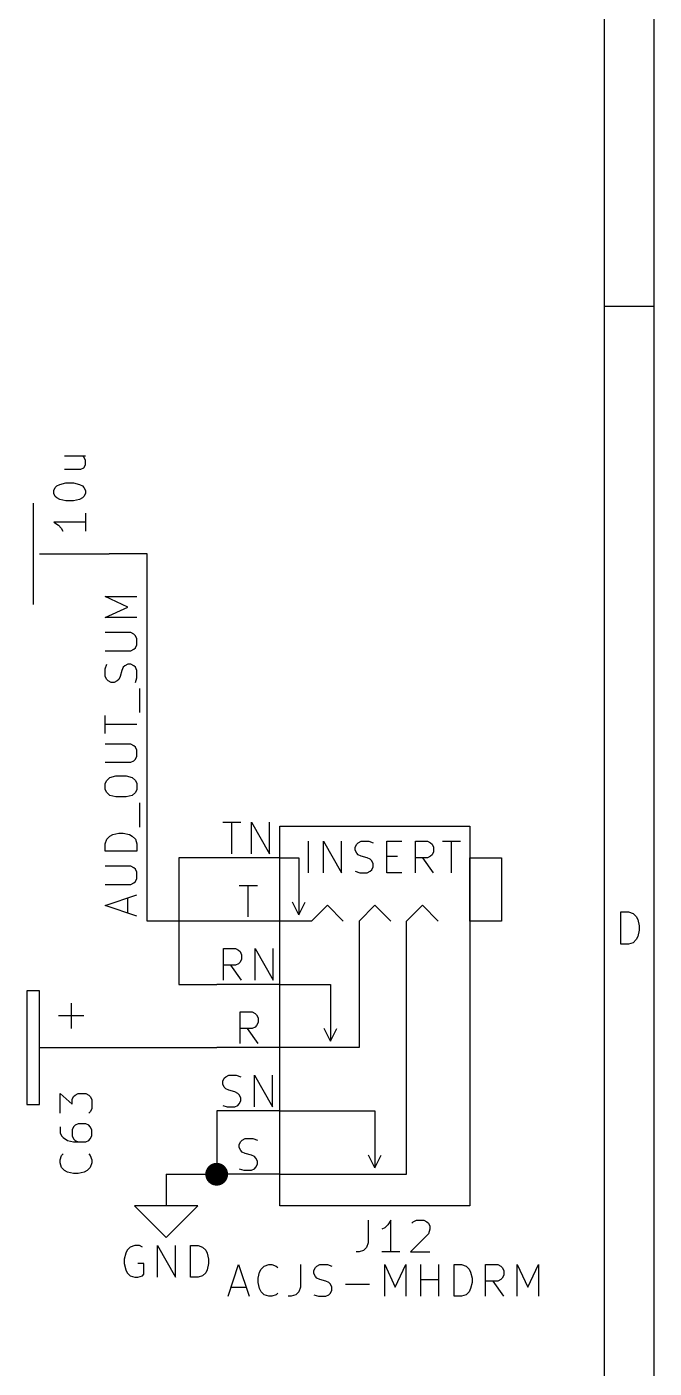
# Model space of a CAD drawing. Extents: x 0.4 to 16.1, y -11.3 to -0.4.
# Drawn here: x 15.15 to 16.141, y -7.976 to -5.858 of the extents above; entities that cross this region are included whole.
import ezdxf

# ---------------------------------------------------------------- set-up
doc = ezdxf.new("R2010")
doc.units = 0
doc.header["$MEASUREMENT"] = 0
for name, color, linetype in [('BLACK', 7, 'CONTINUOUS'), ('BLUE3', 171, 'CONTINUOUS'), ('CYAN2', 4, 'CONTINUOUS'), ('GREEN2', 3, 'CONTINUOUS'), ('LYELLOW', 51, 'CONTINUOUS'), ('RED2', 1, 'CONTINUOUS')]:
    doc.layers.add(name, color=color, linetype=linetype)

msp = doc.modelspace()

# ---------------------------------------------------------------- linework, layer by layer
at = {"layer": 'BLACK', "linetype": 'CONTINUOUS'}
for p, q in [((15.3096, -6.77402), (15.2739, -6.75735)), ((15.2739, -6.75735), (15.3239, -6.75735)), ((15.2739, -6.79068), (15.3096, -6.77402)), ((15.3239, -6.79068), (15.2739, -6.79068)), ((15.3143, -6.81449), (15.2739, -6.81449)), ((15.3191, -6.81687), (15.3143, -6.81449)), ((15.3215, -6.81925), (15.3191, -6.81687)), ((15.3239, -6.82402), (15.3215, -6.81925)), ((15.2739, -6.84306), (15.3143, -6.84306)), ((15.3143, -6.84306), (15.3191, -6.84068)), ((15.3191, -6.84068), (15.3215, -6.8383)), ((15.3215, -6.8383), (15.3239, -6.83354)), ((15.3239, -6.83354), (15.3239, -6.82402)), ((15.2739, -6.87163), (15.2762, -6.86449)), ((15.3096, -6.86449), (15.3048, -6.86687)), ((15.3143, -6.86449), (15.3096, -6.86449)), ((15.3191, -6.86687), (15.3143, -6.86449)), ((15.2739, -6.88354), (15.2739, -6.87163)), ((15.2762, -6.8883), (15.2739, -6.88354)), ((15.2977, -6.88354), (15.2953, -6.8883)), ((15.3001, -6.87402), (15.2977, -6.88354)), ((15.3024, -6.86925), (15.3001, -6.87402)), ((15.3048, -6.86687), (15.3024, -6.86925)), ((15.3215, -6.86925), (15.3191, -6.86687)), ((15.3239, -6.87402), (15.3215, -6.86925)), ((15.3215, -6.89306), (15.3239, -6.88592)), ((15.3239, -6.88592), (15.3239, -6.87402)), ((15.2786, -6.89068), (15.2762, -6.8883)), ((15.2834, -6.89306), (15.2786, -6.89068)), ((15.2881, -6.89306), (15.2834, -6.89306)), ((15.2929, -6.89068), (15.2881, -6.89306)), ((15.2953, -6.8883), (15.2929, -6.89068)), ((15.3286, -6.94068), (15.3286, -6.90259)), ((15.2739, -6.97402), (15.2739, -6.94544)), ((15.3239, -6.95973), (15.2739, -6.95973)), ((15.3143, -6.99068), (15.2739, -6.99068)), ((15.3191, -6.99306), (15.3143, -6.99068)), ((15.3215, -6.99544), (15.3191, -6.99306)), ((15.3239, -7.0002), (15.3215, -6.99544)), ((15.3215, -7.01449), (15.3239, -7.00973)), ((15.3239, -7.00973), (15.3239, -7.0002)), ((15.2739, -7.01925), (15.3143, -7.01925)), ((15.3143, -7.01925), (15.3191, -7.01687)), ((15.3191, -7.01687), (15.3215, -7.01449)), ((15.2739, -7.05259), (15.2762, -7.04782)), ((15.2739, -7.06211), (15.2739, -7.05259)), ((15.2762, -7.04782), (15.281, -7.04306)), ((15.281, -7.04306), (15.2905, -7.04068)), ((15.2905, -7.04068), (15.3072, -7.04068)), ((15.3072, -7.04068), (15.3167, -7.04306)), ((15.3167, -7.04306), (15.3215, -7.04782)), ((15.3215, -7.04782), (15.3239, -7.05259)), ((15.3239, -7.05259), (15.3239, -7.06211)), ((15.2762, -7.06687), (15.2739, -7.06211)), ((15.281, -7.07163), (15.2762, -7.06687)), ((15.2905, -7.07402), (15.281, -7.07163)), ((15.3072, -7.07402), (15.2905, -7.07402)), ((15.3167, -7.07163), (15.3072, -7.07402)), ((15.3215, -7.06687), (15.3167, -7.07163)), ((15.3239, -7.06211), (15.3215, -7.06687)), ((15.3286, -7.12163), (15.3286, -7.08354)), ((15.2762, -7.14068), (15.281, -7.13592)), ((15.281, -7.13592), (15.2858, -7.13354)), ((15.2858, -7.13354), (15.2953, -7.13116)), ((15.2953, -7.13116), (15.3024, -7.13116)), ((15.3024, -7.13116), (15.312, -7.13354)), ((15.312, -7.13354), (15.3167, -7.13592)), ((15.3167, -7.13592), (15.3215, -7.14068)), ((15.2739, -7.14782), (15.2762, -7.14068)), ((15.2739, -7.15973), (15.2739, -7.14782)), ((15.3239, -7.15973), (15.2739, -7.15973)), ((15.3215, -7.14068), (15.3239, -7.14782)), ((15.3239, -7.14782), (15.3239, -7.15973)), ((15.3143, -7.18354), (15.2739, -7.18354)), ((15.3191, -7.18592), (15.3143, -7.18354)), ((15.3215, -7.1883), (15.3191, -7.18592)), ((15.3239, -7.19306), (15.3215, -7.1883)), ((15.3215, -7.20735), (15.3239, -7.20259)), ((15.3239, -7.20259), (15.3239, -7.19306)), ((15.2739, -7.21211), (15.3143, -7.21211)), ((15.3143, -7.21211), (15.3191, -7.20973)), ((15.3191, -7.20973), (15.3215, -7.20735)), ((15.2739, -7.24544), (15.3239, -7.22878)), ((15.3239, -7.26211), (15.2739, -7.24544)), ((15.3096, -7.25735), (15.3096, -7.23354))]:
    msp.add_line(p, q, dxfattribs=at)
at = {"layer": 'BLUE3', "linetype": 'CONTINUOUS'}
for p, q in [((15.595, -7.19387), (15.595, -7.14387)), ((15.6188, -7.19387), (15.6188, -7.14387)), ((15.6188, -7.14387), (15.6474, -7.19387)), ((15.6474, -7.19387), (15.6474, -7.14387)), ((15.6688, -7.15339), (15.6712, -7.14863)), ((15.6688, -7.15815), (15.6688, -7.15339)), ((15.6712, -7.16291), (15.6688, -7.15815)), ((15.6712, -7.14863), (15.6736, -7.14625)), ((15.6736, -7.14625), (15.6784, -7.14387)), ((15.6784, -7.14387), (15.6903, -7.14387)), ((15.6903, -7.14387), (15.6974, -7.14625)), ((15.7188, -7.19387), (15.7188, -7.14387)), ((15.7188, -7.14387), (15.7426, -7.14387)), ((15.7641, -7.19387), (15.7641, -7.14387)), ((15.7641, -7.14387), (15.7831, -7.14387)), ((15.7831, -7.14387), (15.7879, -7.14625)), ((15.7879, -7.14625), (15.7903, -7.14863)), ((15.7903, -7.14863), (15.7926, -7.15339)), ((15.7926, -7.16053), (15.7903, -7.1653)), ((15.7926, -7.15339), (15.7926, -7.16053)), ((15.8069, -7.14387), (15.8355, -7.14387)), ((15.8212, -7.19387), (15.8212, -7.14387)), ((15.6736, -7.1653), (15.6712, -7.16291)), ((15.6784, -7.16767), (15.6736, -7.1653)), ((15.6879, -7.17006), (15.6784, -7.16767)), ((15.6926, -7.17244), (15.6879, -7.17006)), ((15.695, -7.17482), (15.6926, -7.17244)), ((15.6974, -7.17958), (15.695, -7.17482)), ((15.6974, -7.18434), (15.6974, -7.17958)), ((15.7188, -7.16767), (15.7355, -7.16767)), ((15.7831, -7.17006), (15.7641, -7.17006)), ((15.7926, -7.19387), (15.776, -7.17006)), ((15.7879, -7.16767), (15.7831, -7.17006)), ((15.7903, -7.1653), (15.7879, -7.16767)), ((15.6688, -7.19148), (15.676, -7.19387)), ((15.676, -7.19387), (15.6879, -7.19387)), ((15.6879, -7.19387), (15.6926, -7.19148)), ((15.6926, -7.19148), (15.695, -7.1891)), ((15.695, -7.1891), (15.6974, -7.18434)), ((15.7426, -7.19387), (15.7188, -7.19387))]:
    msp.add_line(p, q, dxfattribs=at)
at = {"layer": 'CYAN2', "linetype": 'CONTINUOUS'}
for p, q in [((15.2093, -6.53503), (15.2426, -6.53503)), ((15.2402, -6.53741), (15.2379, -6.53503)), ((15.2426, -6.54217), (15.2402, -6.53741)), ((15.2426, -6.54931), (15.2426, -6.54217)), ((15.2093, -6.55646), (15.2355, -6.55646)), ((15.2355, -6.55646), (15.2402, -6.55407)), ((15.2402, -6.55407), (15.2426, -6.54931)), ((15.1926, -6.58979), (15.195, -6.58503)), ((15.195, -6.58503), (15.1974, -6.58265)), ((15.1974, -6.58265), (15.2021, -6.58026)), ((15.2021, -6.58026), (15.2117, -6.57789)), ((15.2117, -6.57789), (15.2236, -6.57789)), ((15.2236, -6.57789), (15.2331, -6.58026)), ((15.2331, -6.58026), (15.2379, -6.58265)), ((15.2379, -6.58265), (15.2402, -6.58503)), ((15.2402, -6.58503), (15.2426, -6.58979)), ((15.1926, -6.59455), (15.1926, -6.58979)), ((15.195, -6.59931), (15.1926, -6.59455)), ((15.1974, -6.60169), (15.195, -6.59931)), ((15.2021, -6.60407), (15.1974, -6.60169)), ((15.2117, -6.60646), (15.2021, -6.60407)), ((15.2236, -6.60646), (15.2117, -6.60646)), ((15.2331, -6.60407), (15.2236, -6.60646)), ((15.2379, -6.60169), (15.2331, -6.60407)), ((15.2402, -6.59931), (15.2379, -6.60169)), ((15.2426, -6.59455), (15.2402, -6.59931)), ((15.2426, -6.58979), (15.2426, -6.59455)), ((15.2426, -6.6255), (15.2426, -6.65407)), ((15.2426, -6.63979), (15.1926, -6.63979)), ((15.1926, -6.63979), (15.1998, -6.64455)), ((15.1998, -6.64455), (15.2045, -6.64931)), ((15.2045, -6.64931), (15.2069, -6.65407)), ((15.2026, -7.5736), (15.2026, -7.54265)), ((15.2026, -7.54265), (15.2217, -7.55931)), ((15.2264, -7.54503), (15.2312, -7.54265)), ((15.2312, -7.54265), (15.2431, -7.54265)), ((15.2431, -7.54265), (15.2479, -7.54503)), ((15.2217, -7.55217), (15.224, -7.54741)), ((15.2217, -7.55931), (15.2217, -7.55217)), ((15.224, -7.54741), (15.2264, -7.54503)), ((15.2479, -7.54503), (15.2502, -7.54741)), ((15.2502, -7.54741), (15.2526, -7.55217)), ((15.2526, -7.55217), (15.2526, -7.56646)), ((15.2502, -7.57122), (15.2479, -7.5736)), ((15.2526, -7.56646), (15.2502, -7.57122)), ((15.2026, -7.59503), (15.2026, -7.60455)), ((15.2026, -7.60455), (15.205, -7.60931)), ((15.224, -7.59503), (15.2217, -7.59979)), ((15.2217, -7.59979), (15.2217, -7.60931)), ((15.2264, -7.59265), (15.224, -7.59503)), ((15.2312, -7.59027), (15.2264, -7.59265)), ((15.2431, -7.59027), (15.2312, -7.59027)), ((15.2479, -7.59265), (15.2431, -7.59027)), ((15.2502, -7.59503), (15.2479, -7.59265)), ((15.2526, -7.59979), (15.2502, -7.59503)), ((15.2526, -7.60931), (15.2526, -7.59979)), ((15.205, -7.60931), (15.2074, -7.61169)), ((15.2074, -7.61169), (15.2145, -7.61646)), ((15.2145, -7.61646), (15.224, -7.61884)), ((15.2217, -7.60931), (15.224, -7.61407)), ((15.224, -7.61407), (15.2264, -7.61646)), ((15.224, -7.61884), (15.2431, -7.61884)), ((15.2264, -7.61646), (15.2312, -7.61884)), ((15.2431, -7.61884), (15.2479, -7.61646)), ((15.2479, -7.61646), (15.2502, -7.61407)), ((15.2502, -7.61407), (15.2526, -7.60931)), ((15.2026, -7.64741), (15.205, -7.64027)), ((15.2026, -7.65217), (15.2026, -7.64741)), ((15.205, -7.64027), (15.2074, -7.63789)), ((15.2479, -7.63789), (15.2502, -7.64027)), ((15.2502, -7.64027), (15.2526, -7.64741)), ((15.2526, -7.64741), (15.2526, -7.65217)), ((15.205, -7.65931), (15.2026, -7.65217)), ((15.2098, -7.66407), (15.205, -7.65931)), ((15.2145, -7.66646), (15.2098, -7.66407)), ((15.224, -7.66884), (15.2145, -7.66646)), ((15.2312, -7.66884), (15.224, -7.66884)), ((15.2407, -7.66646), (15.2312, -7.66884)), ((15.2455, -7.66407), (15.2407, -7.66646)), ((15.2502, -7.65931), (15.2455, -7.66407)), ((15.2526, -7.65217), (15.2502, -7.65931)), ((15.6893, -7.74262), (15.6893, -7.77833)), ((15.7155, -7.75452), (15.7107, -7.7569)), ((15.7203, -7.74976), (15.7155, -7.75452)), ((15.725, -7.74262), (15.7203, -7.74976)), ((15.725, -7.79262), (15.725, -7.74262)), ((15.7584, -7.74738), (15.7607, -7.745)), ((15.7607, -7.745), (15.7655, -7.74262)), ((15.7655, -7.74262), (15.7774, -7.74262)), ((15.7774, -7.74262), (15.7822, -7.745)), ((15.7822, -7.745), (15.7846, -7.74738)), ((15.7846, -7.74738), (15.7869, -7.75214)), ((15.7869, -7.75214), (15.7869, -7.7569)), ((15.7846, -7.76405), (15.756, -7.79262)), ((15.7869, -7.7569), (15.7846, -7.76405)), ((15.3064, -7.79452), (15.304, -7.80404)), ((15.3088, -7.78976), (15.3064, -7.79452)), ((15.3135, -7.785), (15.3088, -7.78976)), ((15.3207, -7.78261), (15.3135, -7.785)), ((15.3278, -7.78261), (15.3207, -7.78261)), ((15.3326, -7.785), (15.3278, -7.78261)), ((15.3564, -7.83261), (15.3564, -7.78261)), ((15.3564, -7.78261), (15.385, -7.83261)), ((15.385, -7.83261), (15.385, -7.78261)), ((15.4088, -7.83261), (15.4088, -7.78261)), ((15.4088, -7.78261), (15.4207, -7.78261)), ((15.4207, -7.78261), (15.4278, -7.785)), ((15.4278, -7.785), (15.4326, -7.78976)), ((15.4326, -7.78976), (15.435, -7.79452)), ((15.435, -7.79452), (15.4373, -7.80404)), ((15.675, -7.79262), (15.6703, -7.79262)), ((15.6822, -7.79024), (15.675, -7.79262)), ((15.6869, -7.78547), (15.6822, -7.79024)), ((15.6893, -7.77833), (15.6869, -7.78547)), ((15.7393, -7.79262), (15.7107, -7.79262)), ((15.756, -7.79262), (15.7869, -7.79262)), ((15.304, -7.80404), (15.304, -7.81119)), ((15.304, -7.81119), (15.3064, -7.82071)), ((15.335, -7.81119), (15.3254, -7.81119)), ((15.335, -7.82785), (15.335, -7.81119)), ((15.4373, -7.81119), (15.435, -7.82071)), ((15.4373, -7.80404), (15.4373, -7.81119)), ((15.4679, -7.86262), (15.4846, -7.81262)), ((15.4846, -7.81262), (15.5012, -7.86262)), ((15.5203, -7.81976), (15.525, -7.815)), ((15.525, -7.815), (15.5322, -7.81262)), ((15.5322, -7.81262), (15.5369, -7.81262)), ((15.5369, -7.81262), (15.5441, -7.815)), ((15.5441, -7.815), (15.5465, -7.81738)), ((15.5822, -7.81262), (15.5822, -7.84833)), ((15.6036, -7.82214), (15.606, -7.81738)), ((15.606, -7.81738), (15.6084, -7.815)), ((15.6084, -7.815), (15.6131, -7.81262)), ((15.6131, -7.81262), (15.625, -7.81262)), ((15.625, -7.81262), (15.6322, -7.815)), ((15.7155, -7.86262), (15.7155, -7.81262)), ((15.7155, -7.81262), (15.7322, -7.84833)), ((15.7322, -7.84833), (15.7488, -7.81262)), ((15.7488, -7.81262), (15.7488, -7.86262)), ((15.7726, -7.86262), (15.7726, -7.81262)), ((15.8012, -7.86262), (15.8012, -7.81262)), ((15.825, -7.86262), (15.825, -7.81262)), ((15.825, -7.81262), (15.8369, -7.81262)), ((15.8369, -7.81262), (15.8441, -7.815)), ((15.8441, -7.815), (15.8488, -7.81976)), ((15.875, -7.86262), (15.875, -7.81262)), ((15.875, -7.81262), (15.8941, -7.81262)), ((15.8941, -7.81262), (15.8988, -7.815)), ((15.8988, -7.815), (15.9012, -7.81738)), ((15.9012, -7.81738), (15.9036, -7.82214)), ((15.925, -7.86262), (15.925, -7.81262)), ((15.925, -7.81262), (15.9417, -7.84833)), ((15.9417, -7.84833), (15.9584, -7.81262)), ((15.9584, -7.81262), (15.9584, -7.86262)), ((15.3064, -7.82071), (15.3088, -7.82547)), ((15.3088, -7.82547), (15.3135, -7.83023)), ((15.3135, -7.83023), (15.3207, -7.83261)), ((15.3207, -7.83261), (15.3254, -7.83261)), ((15.3254, -7.83261), (15.3326, -7.83023)), ((15.3326, -7.83023), (15.335, -7.82785)), ((15.4207, -7.83261), (15.4088, -7.83261)), ((15.4278, -7.83023), (15.4207, -7.83261)), ((15.4326, -7.82547), (15.4278, -7.83023)), ((15.435, -7.82071), (15.4326, -7.82547)), ((15.5155, -7.83405), (15.5179, -7.82452)), ((15.5155, -7.84119), (15.5155, -7.83405)), ((15.5179, -7.82452), (15.5203, -7.81976)), ((15.6036, -7.8269), (15.6036, -7.82214)), ((15.606, -7.83167), (15.6036, -7.8269)), ((15.6084, -7.83405), (15.606, -7.83167)), ((15.6131, -7.83643), (15.6084, -7.83405)), ((15.6226, -7.83881), (15.6131, -7.83643)), ((15.6274, -7.84119), (15.6226, -7.83881)), ((15.7726, -7.83643), (15.8012, -7.83643)), ((15.8488, -7.81976), (15.8512, -7.82452)), ((15.8512, -7.82452), (15.8536, -7.83405)), ((15.8536, -7.83405), (15.8536, -7.84119)), ((15.8941, -7.83881), (15.875, -7.83881)), ((15.9036, -7.86262), (15.8869, -7.83881)), ((15.8988, -7.83643), (15.8941, -7.83881)), ((15.9012, -7.83405), (15.8988, -7.83643)), ((15.9036, -7.82928), (15.9012, -7.83405)), ((15.9036, -7.82214), (15.9036, -7.82928)), ((15.4726, -7.84833), (15.4965, -7.84833)), ((15.5179, -7.85071), (15.5155, -7.84119)), ((15.5203, -7.85547), (15.5179, -7.85071)), ((15.525, -7.86024), (15.5203, -7.85547)), ((15.5322, -7.86262), (15.525, -7.86024)), ((15.5441, -7.86024), (15.5369, -7.86262)), ((15.5465, -7.85785), (15.5441, -7.86024)), ((15.575, -7.86024), (15.5679, -7.86262)), ((15.5798, -7.85547), (15.575, -7.86024)), ((15.5822, -7.84833), (15.5798, -7.85547)), ((15.6036, -7.86024), (15.6107, -7.86262)), ((15.6226, -7.86262), (15.6274, -7.86024)), ((15.6298, -7.84357), (15.6274, -7.84119)), ((15.6274, -7.86024), (15.6298, -7.85785)), ((15.6322, -7.84833), (15.6298, -7.84357)), ((15.6298, -7.85785), (15.6322, -7.85309)), ((15.6322, -7.85309), (15.6322, -7.84833)), ((15.6536, -7.84357), (15.6917, -7.84357)), ((15.8441, -7.86024), (15.8369, -7.86262)), ((15.8488, -7.85547), (15.8441, -7.86024)), ((15.8512, -7.85071), (15.8488, -7.85547)), ((15.8536, -7.84119), (15.8512, -7.85071)), ((15.5369, -7.86262), (15.5322, -7.86262)), ((15.5679, -7.86262), (15.5631, -7.86262)), ((15.6107, -7.86262), (15.6226, -7.86262)), ((15.8369, -7.86262), (15.825, -7.86262))]:
    msp.add_line(p, q, dxfattribs=at)
at = {"layer": 'GREEN2', "linetype": 'CONTINUOUS'}
for p, q in [((15.34, -6.69), (15.28, -6.69)), ((15.34, -7.27), (15.34, -6.69)), ((15.39, -7.17), (15.39, -7.37)), ((15.45, -7.17), (15.39, -7.17)), ((15.45, -7.27), (15.34, -7.27)), ((15.39, -7.37), (15.45, -7.37)), ((15.28, -7.47), (15.45, -7.47)), ((15.45, -7.57), (15.45, -7.67)), ((15.37, -7.67), (15.45, -7.67))]:
    msp.add_line(p, q, dxfattribs=at)
at = {"layer": 'GREEN2', "const_width": 0.018}
msp.add_lwpolyline([(15.441, -7.67, 1), (15.459, -7.67, 1)], format="xyb", close=True, dxfattribs=at)
at = {"layer": 'LYELLOW', "linetype": 'CONTINUOUS'}
for p, q in [((15.55, -7.72), (15.55, -7.12)), ((15.55, -7.12), (15.85, -7.12)), ((15.85, -7.12), (15.85, -7.72)), ((15.85, -7.72), (15.55, -7.72))]:
    msp.add_line(p, q, dxfattribs=at)
at = {"layer": 'RED2', "linetype": 'CONTINUOUS'}
for p, q in [((16.1413, -11.2993), (16.1413, -0.393701)), ((16.0626, -11.2206), (16.0626, -0.472441)), ((16.1413, -6.29921), (16.0626, -6.29921)), ((15.16, -6.61), (15.16, -6.77)), ((15.17, -6.69), (15.28, -6.69)), ((15.4595, -7.11362), (15.4881, -7.11362)), ((15.4738, -7.16362), (15.4738, -7.11362)), ((15.5048, -7.16362), (15.5048, -7.11362)), ((15.5048, -7.11362), (15.5333, -7.16362)), ((15.5333, -7.16362), (15.5333, -7.11362)), ((15.55, -7.72), (15.55, -7.12)), ((15.55, -7.12), (15.85, -7.12)), ((15.55, -7.72), (15.55, -7.12)), ((15.55, -7.12), (15.85, -7.12)), ((15.85, -7.12), (15.85, -7.72)), ((15.85, -7.12), (15.85, -7.72)), ((15.55, -7.17), (15.45, -7.17)), ((15.55, -7.17), (15.58, -7.17)), ((15.58, -7.17), (15.58, -7.26)), ((15.85, -7.27), (15.85, -7.17)), ((15.85, -7.17), (15.9, -7.17)), ((15.9, -7.17), (15.9, -7.27)), ((15.4857, -7.21362), (15.5143, -7.21362)), ((15.5, -7.26362), (15.5, -7.21362)), ((15.58, -7.26), (15.57, -7.24)), ((15.58, -7.26), (15.59, -7.24)), ((15.625, -7.245), (15.6, -7.27)), ((15.65, -7.27), (15.625, -7.245)), ((15.7, -7.245), (15.675, -7.27)), ((15.725, -7.27), (15.7, -7.245)), ((15.75, -7.27), (15.775, -7.245)), ((15.775, -7.245), (15.8, -7.27)), ((16.0885, -7.30661), (16.0885, -7.25543)), ((16.0885, -7.25543), (16.1007, -7.25543)), ((16.1007, -7.25543), (16.108, -7.25787)), ((16.108, -7.25787), (16.1129, -7.26275)), ((16.1129, -7.26275), (16.1153, -7.26762)), ((15.55, -7.27), (15.45, -7.27)), ((15.6, -7.27), (15.55, -7.27)), ((15.675, -7.27), (15.675, -7.47)), ((15.75, -7.67), (15.75, -7.27)), ((15.9, -7.27), (15.85, -7.27)), ((16.1153, -7.26762), (16.1178, -7.27737)), ((16.1178, -7.28468), (16.1153, -7.29443)), ((16.1178, -7.27737), (16.1178, -7.28468)), ((16.1007, -7.30661), (16.0885, -7.30661)), ((16.108, -7.30418), (16.1007, -7.30661)), ((16.1129, -7.2993), (16.108, -7.30418)), ((16.1153, -7.29443), (16.1129, -7.2993)), ((15.4607, -7.36362), (15.4607, -7.31362)), ((15.4607, -7.31362), (15.4798, -7.31362)), ((15.4798, -7.31362), (15.4845, -7.316)), ((15.4845, -7.316), (15.4869, -7.31838)), ((15.4869, -7.31838), (15.4893, -7.32314)), ((15.4893, -7.33028), (15.4869, -7.33505)), ((15.4893, -7.32314), (15.4893, -7.33028)), ((15.5107, -7.36362), (15.5107, -7.31362)), ((15.5107, -7.31362), (15.5393, -7.36362)), ((15.5393, -7.36362), (15.5393, -7.31362)), ((15.4798, -7.33981), (15.4607, -7.33981)), ((15.4893, -7.36362), (15.4726, -7.33981)), ((15.4845, -7.33743), (15.4798, -7.33981)), ((15.4869, -7.33505), (15.4845, -7.33743)), ((15.55, -7.37), (15.45, -7.37)), ((15.55, -7.37), (15.63, -7.37)), ((15.63, -7.37), (15.63, -7.46)), ((15.15, -7.38), (15.15, -7.56)), ((15.17, -7.38), (15.15, -7.38)), ((15.17, -7.56), (15.17, -7.38)), ((15.22, -7.4), (15.22, -7.44)), ((15.4869, -7.46362), (15.4869, -7.41362)), ((15.4869, -7.41362), (15.5059, -7.41362)), ((15.5059, -7.41362), (15.5107, -7.416)), ((15.24, -7.42), (15.2, -7.42)), ((15.5107, -7.416), (15.5131, -7.41838)), ((15.5131, -7.43505), (15.5107, -7.43743)), ((15.5131, -7.41838), (15.5155, -7.42314)), ((15.5155, -7.43028), (15.5131, -7.43505)), ((15.5155, -7.42314), (15.5155, -7.43028)), ((15.5059, -7.43981), (15.4869, -7.43981)), ((15.5155, -7.46362), (15.4988, -7.43981)), ((15.5107, -7.43743), (15.5059, -7.43981)), ((15.63, -7.46), (15.62, -7.44)), ((15.63, -7.46), (15.64, -7.44)), ((15.17, -7.47), (15.28, -7.47)), ((15.55, -7.47), (15.45, -7.47)), ((15.675, -7.47), (15.55, -7.47)), ((15.4595, -7.52314), (15.4619, -7.51838)), ((15.4619, -7.51838), (15.4643, -7.516)), ((15.4643, -7.516), (15.469, -7.51362)), ((15.469, -7.51362), (15.4809, -7.51362)), ((15.4809, -7.51362), (15.4881, -7.516)), ((15.5095, -7.56362), (15.5095, -7.51362)), ((15.5095, -7.51362), (15.5381, -7.56362)), ((15.5381, -7.56362), (15.5381, -7.51362)), ((15.4595, -7.5279), (15.4595, -7.52314)), ((15.4619, -7.53267), (15.4595, -7.5279)), ((15.4643, -7.53505), (15.4619, -7.53267)), ((15.469, -7.53743), (15.4643, -7.53505)), ((15.4786, -7.53981), (15.469, -7.53743)), ((15.4833, -7.54219), (15.4786, -7.53981)), ((15.4857, -7.54457), (15.4833, -7.54219)), ((15.15, -7.56), (15.17, -7.56)), ((15.4595, -7.56124), (15.4667, -7.56362)), ((15.4667, -7.56362), (15.4786, -7.56362)), ((15.4786, -7.56362), (15.4833, -7.56124)), ((15.4833, -7.56124), (15.4857, -7.55885)), ((15.4881, -7.54933), (15.4857, -7.54457)), ((15.4857, -7.55885), (15.4881, -7.55409)), ((15.4881, -7.55409), (15.4881, -7.54933)), ((15.55, -7.57), (15.45, -7.57)), ((15.55, -7.57), (15.7, -7.57)), ((15.7, -7.57), (15.7, -7.66)), ((15.4857, -7.62314), (15.4881, -7.61838)), ((15.4857, -7.6279), (15.4857, -7.62314)), ((15.4881, -7.61838), (15.4905, -7.616)), ((15.4905, -7.616), (15.4952, -7.61362)), ((15.4952, -7.61362), (15.5071, -7.61362)), ((15.5071, -7.61362), (15.5143, -7.616)), ((15.4881, -7.63267), (15.4857, -7.6279)), ((15.4905, -7.63505), (15.4881, -7.63267)), ((15.4952, -7.63743), (15.4905, -7.63505)), ((15.5048, -7.63981), (15.4952, -7.63743)), ((15.5095, -7.64219), (15.5048, -7.63981)), ((15.5119, -7.64457), (15.5095, -7.64219)), ((15.5143, -7.64933), (15.5119, -7.64457)), ((15.7, -7.66), (15.69, -7.64)), ((15.7, -7.66), (15.71, -7.64)), ((15.4857, -7.66124), (15.4929, -7.66362)), ((15.4929, -7.66362), (15.5048, -7.66362)), ((15.5048, -7.66362), (15.5095, -7.66124)), ((15.5095, -7.66124), (15.5119, -7.65885)), ((15.5119, -7.65885), (15.5143, -7.65409)), ((15.5143, -7.65409), (15.5143, -7.64933)), ((15.37, -7.67), (15.37, -7.72)), ((15.55, -7.67), (15.45, -7.67)), ((15.55, -7.67), (15.75, -7.67)), ((15.37, -7.72), (15.32, -7.72)), ((15.32, -7.72), (15.37, -7.77)), ((15.37, -7.77), (15.42, -7.72)), ((15.42, -7.72), (15.37, -7.72)), ((15.85, -7.72), (15.55, -7.72)), ((15.85, -7.72), (15.55, -7.72))]:
    msp.add_line(p, q, dxfattribs=at)

doc.saveas('drawing.dxf')
